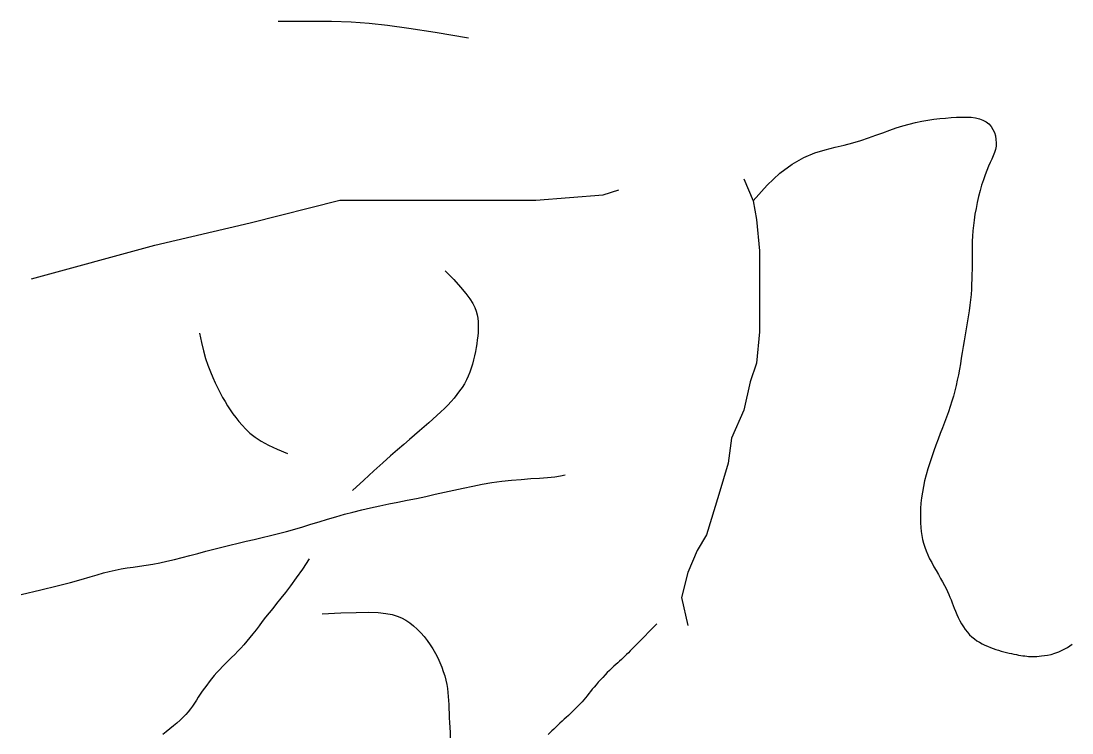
# Model space of a CAD drawing. Extents: x -51258 to 164715, y -112558 to 496610.
# Drawn here: x 112073 to 113125, y 10349 to 11061 of the extents above; entities that cross this region are included whole.
import ezdxf

# ---------------------------------------------------------------- set-up
doc = ezdxf.new("R2010")
doc.units = 0
doc.header["$LTSCALE"] = 1000
doc.layers.add('签名', color=7, linetype='Continuous', lineweight=13)

# ---------------------------------------------------------------- blocks, each defined once
blk = doc.blocks.new('罗毅签名')
at = {"layer": '签名', "color": 7, "lineweight": -3}
for p, q in [((7.1214, 5.2834), (7.2298, 5.2833)), ((7.2298, 5.2833), (7.3158, 5.2825)), ((7.3158, 5.2825), (7.3875, 5.2802)), ((7.3875, 5.2802), (7.4529, 5.2758)), ((7.4529, 5.2758), (7.5203, 5.2685)), ((7.5203, 5.2685), (7.5976, 5.2576)), ((7.5976, 5.2576), (7.6932, 5.2425)), ((7.6932, 5.2425), (7.8151, 5.2223)), ((9.3717, 4.8943), (9.3953, 4.9019)), ((9.3953, 4.9019), (9.4186, 4.9085)), ((9.4186, 4.9085), (9.4417, 4.9141)), ((9.4417, 4.9141), (9.4645, 4.9188)), ((9.4645, 4.9188), (9.487, 4.9227)), ((9.487, 4.9227), (9.5089, 4.926)), ((9.5089, 4.926), (9.5304, 4.9285)), ((9.5304, 4.9285), (9.5513, 4.9306)), ((9.5513, 4.9306), (9.5715, 4.9322)), ((9.5715, 4.9322), (9.5911, 4.9334)), ((9.5911, 4.9334), (9.6098, 4.9341)), ((9.6098, 4.9341), (9.6276, 4.9341)), ((9.6276, 4.9341), (9.6443, 4.9332)), ((9.6443, 4.9332), (9.6599, 4.9312)), ((9.6599, 4.9312), (9.6742, 4.928)), ((9.6742, 4.928), (9.6871, 4.9233)), ((9.6871, 4.9233), (9.6986, 4.9171)), ((9.6986, 4.9171), (9.7084, 4.9091)), ((9.7084, 4.9091), (9.7167, 4.8997)), ((9.7167, 4.8997), (9.7234, 4.8891)), ((9.2429, 4.8489), (9.2709, 4.8582)), ((9.2709, 4.8582), (9.2975, 4.8676)), ((9.2975, 4.8676), (9.323, 4.8769)), ((9.323, 4.8769), (9.3477, 4.8859)), ((9.3477, 4.8859), (9.3717, 4.8943)), ((9.7234, 4.8891), (9.7286, 4.8775)), ((9.7286, 4.8775), (9.7323, 4.8654)), ((9.7323, 4.8654), (9.7345, 4.8529)), ((9.1131, 4.8154), (9.1486, 4.8242)), ((9.1486, 4.8242), (9.182, 4.8319)), ((9.182, 4.8319), (9.2134, 4.8401)), ((9.2134, 4.8401), (9.2429, 4.8489)), ((9.7346, 4.8281), (9.7325, 4.8162)), ((9.7345, 4.8529), (9.7353, 4.8404)), ((9.7353, 4.8404), (9.7346, 4.8281)), ((8.9931, 4.7628), (9.0355, 4.7867)), ((9.0355, 4.7867), (9.0754, 4.8035)), ((9.0754, 4.8035), (9.1131, 4.8154)), ((9.7248, 4.793), (9.7196, 4.781)), ((9.7291, 4.8046), (9.7248, 4.793)), ((9.7325, 4.8162), (9.7291, 4.8046)), ((8.9484, 4.7299), (8.9931, 4.7628)), ((9.7076, 4.7548), (9.7012, 4.7401)), ((9.7139, 4.7684), (9.7076, 4.7548)), ((9.7196, 4.781), (9.7139, 4.7684)), ((8.8171, 4.7088), (8.8513, 4.6293)), ((8.9011, 4.686), (8.9484, 4.7299)), ((9.6885, 4.7061), (9.6824, 4.6867)), ((9.6948, 4.7239), (9.6885, 4.7061)), ((9.7012, 4.7401), (9.6948, 4.7239)), ((8.3047, 4.6516), (8.3616, 4.6695)), ((8.8513, 4.6293), (8.9011, 4.686)), ((9.6824, 4.6867), (9.6767, 4.6663)), ((7.0194, 4.5497), (7.3458, 4.6313)), ((7.3458, 4.6313), (7.7334, 4.6313)), ((7.7334, 4.6313), (8.0599, 4.6313)), ((8.0599, 4.6313), (8.3047, 4.6516)), ((8.8513, 4.6293), (8.8626, 4.5611)), ((9.6713, 4.6451), (9.6664, 4.6235)), ((9.6767, 4.6663), (9.6713, 4.6451)), ((9.662, 4.6017), (9.6581, 4.5802)), ((9.6664, 4.6235), (9.662, 4.6017)), ((8.8626, 4.5611), (8.874, 4.4475)), ((9.655, 4.5592), (9.6525, 4.539)), ((9.6581, 4.5802), (9.655, 4.5592)), ((6.6725, 4.4682), (7.0194, 4.5497)), ((9.6506, 4.5196), (9.6492, 4.5009)), ((9.6525, 4.539), (9.6506, 4.5196)), ((9.6483, 4.4828), (9.6478, 4.465)), ((9.6492, 4.5009), (9.6483, 4.4828)), ((6.2237, 4.3459), (6.6725, 4.4682)), ((8.874, 4.4475), (8.874, 4.368)), ((9.6475, 4.4476), (9.6474, 4.4305)), ((9.6478, 4.465), (9.6475, 4.4476)), ((9.6474, 4.4305), (9.6474, 4.4134)), ((9.6474, 4.4134), (9.6474, 4.3963)), ((7.7294, 4.3748), (7.7608, 4.3427)), ((8.874, 4.368), (8.874, 4.2544)), ((9.6471, 4.3619), (9.6467, 4.3443)), ((9.6473, 4.3792), (9.6471, 4.3619)), ((9.6474, 4.3963), (9.6473, 4.3792)), ((7.7608, 4.3427), (7.7858, 4.3154)), ((9.646, 4.3263), (9.645, 4.308)), ((9.6467, 4.3443), (9.646, 4.3263)), ((7.7858, 4.3154), (7.8052, 4.2923)), ((7.8052, 4.2923), (7.8199, 4.2727)), ((9.6436, 4.289), (9.6417, 4.2695)), ((9.645, 4.308), (9.6436, 4.289)), ((7.8199, 4.2727), (7.8305, 4.2558)), ((7.8305, 4.2558), (7.8379, 4.241)), ((8.874, 4.2544), (8.874, 4.1521)), ((9.6393, 4.2493), (9.6365, 4.2285)), ((9.6417, 4.2695), (9.6393, 4.2493)), ((7.8379, 4.241), (7.8428, 4.2275)), ((7.8428, 4.2275), (7.846, 4.2148)), ((7.846, 4.2148), (7.8482, 4.2021)), ((9.6365, 4.2285), (9.6333, 4.2073)), ((7.8482, 4.2021), (7.8496, 4.1895)), ((7.8496, 4.1895), (7.8501, 4.1767)), ((7.8501, 4.1767), (7.8501, 4.1637)), ((9.6298, 4.1857), (9.6262, 4.164)), ((9.6333, 4.2073), (9.6298, 4.1857)), ((6.8359, 4.1474), (6.8426, 4.1142)), ((7.8482, 4.1372), (7.8466, 4.1235)), ((7.8494, 4.1506), (7.8482, 4.1372)), ((7.8501, 4.1637), (7.8494, 4.1506)), ((8.874, 4.1521), (8.8626, 4.0385)), ((9.6225, 4.1422), (9.6188, 4.1205)), ((9.6262, 4.164), (9.6225, 4.1422)), ((6.8426, 4.1142), (6.85, 4.0839)), ((7.8424, 4.0951), (7.8398, 4.0805)), ((7.8446, 4.1095), (7.8424, 4.0951)), ((7.8466, 4.1235), (7.8446, 4.1095)), ((9.6151, 4.0991), (9.6117, 4.078)), ((9.6188, 4.1205), (9.6151, 4.0991)), ((6.85, 4.0839), (6.8579, 4.0562)), ((6.8579, 4.0562), (6.8663, 4.0309)), ((7.8368, 4.0656), (7.8334, 4.0506)), ((7.8398, 4.0805), (7.8368, 4.0656)), ((9.6083, 4.0572), (9.6049, 4.0367)), ((9.6117, 4.078), (9.6083, 4.0572)), ((6.8663, 4.0309), (6.875, 4.0077)), ((7.8249, 4.0207), (7.8196, 4.006)), ((7.8294, 4.0356), (7.8249, 4.0207)), ((7.8334, 4.0506), (7.8294, 4.0356)), ((8.8626, 4.0385), (8.8399, 3.9703)), ((9.6049, 4.0367), (9.6014, 4.0165)), ((6.875, 4.0077), (6.8839, 3.9864)), ((6.8839, 3.9864), (6.8929, 3.9666)), ((7.8137, 3.9916), (7.807, 3.9776)), ((7.8196, 4.006), (7.8137, 3.9916)), ((9.5977, 3.9966), (9.5938, 3.9769)), ((9.6014, 4.0165), (9.5977, 3.9966)), ((6.8929, 3.9666), (6.9019, 3.9481)), ((6.9019, 3.9481), (6.9109, 3.9308)), ((7.7913, 3.9506), (7.7823, 3.9374)), ((7.7995, 3.964), (7.7913, 3.9506)), ((7.807, 3.9776), (7.7995, 3.964)), ((8.8399, 3.9703), (8.8171, 3.8681)), ((9.5895, 3.9574), (9.5848, 3.9381)), ((9.5938, 3.9769), (9.5895, 3.9574)), ((6.9109, 3.9308), (6.9197, 3.9143)), ((6.9197, 3.9143), (6.9287, 3.8986)), ((7.7621, 3.9117), (7.751, 3.899)), ((7.7726, 3.9245), (7.7621, 3.9117)), ((7.7823, 3.9374), (7.7726, 3.9245)), ((9.5796, 3.919), (9.5739, 3.9)), ((9.5848, 3.9381), (9.5796, 3.919)), ((6.9287, 3.8986), (6.9379, 3.8835)), ((6.9379, 3.8835), (6.9473, 3.8689)), ((6.9473, 3.8689), (6.9572, 3.8547)), ((7.7268, 3.8737), (7.7137, 3.861)), ((7.7392, 3.8864), (7.7268, 3.8737)), ((7.751, 3.899), (7.7392, 3.8864)), ((8.8171, 3.8681), (8.7716, 3.7658)), ((9.5677, 3.881), (9.5611, 3.8619)), ((9.5739, 3.9), (9.5677, 3.881)), ((6.9572, 3.8547), (6.9675, 3.8407)), ((6.9675, 3.8407), (6.9785, 3.8268)), ((6.9785, 3.8268), (6.9903, 3.8128)), ((7.6852, 3.8348), (7.6697, 3.8212)), ((7.6998, 3.8481), (7.6852, 3.8348)), ((7.7137, 3.861), (7.6998, 3.8481)), ((9.5542, 3.8427), (9.547, 3.8231)), ((9.5611, 3.8619), (9.5542, 3.8427)), ((6.9903, 3.8128), (7.0036, 3.7987)), ((7.0036, 3.7987), (7.0191, 3.7844)), ((7.6364, 3.7923), (7.6184, 3.7769)), ((7.6535, 3.8071), (7.6364, 3.7923)), ((7.6697, 3.8212), (7.6535, 3.8071)), ((9.5395, 3.8032), (9.5317, 3.7829)), ((9.547, 3.8231), (9.5395, 3.8032)), ((7.0191, 3.7844), (7.0376, 3.77)), ((7.0376, 3.77), (7.0598, 3.7553)), ((7.0598, 3.7553), (7.0865, 3.7404)), ((7.5994, 3.7607), (7.5789, 3.743)), ((7.6184, 3.7769), (7.5994, 3.7607)), ((8.7716, 3.7658), (8.7603, 3.675)), ((9.5239, 3.762), (9.5159, 3.7408)), ((9.5317, 3.7829), (9.5239, 3.762)), ((7.0865, 3.7404), (7.1184, 3.7252)), ((7.1184, 3.7252), (7.1562, 3.7096)), ((7.5564, 3.7234), (7.5312, 3.7012)), ((7.5789, 3.743), (7.5564, 3.7234)), ((9.5081, 3.7192), (9.5005, 3.6974)), ((9.5159, 3.7408), (9.5081, 3.7192)), ((7.5027, 3.6758), (7.4705, 3.6467)), ((7.5312, 3.7012), (7.5027, 3.6758)), ((8.7603, 3.675), (8.7261, 3.5613)), ((9.4932, 3.6756), (9.4864, 3.6537)), ((9.5005, 3.6974), (9.4932, 3.6756)), ((7.4705, 3.6467), (7.4338, 3.6132)), ((9.4864, 3.6537), (9.4803, 3.632)), ((7.4338, 3.6132), (7.3922, 3.5749)), ((7.83, 3.5916), (7.8648, 3.5981)), ((7.8648, 3.5981), (7.8999, 3.604)), ((7.8999, 3.604), (7.9354, 3.6089)), ((7.9354, 3.6089), (7.9712, 3.6128)), ((7.9712, 3.6128), (8.0067, 3.6159)), ((8.0067, 3.6159), (8.041, 3.6185)), ((8.041, 3.6185), (8.0732, 3.6207)), ((8.0732, 3.6207), (8.1027, 3.623)), ((8.1027, 3.623), (8.1286, 3.6255)), ((8.1286, 3.6255), (8.15, 3.6286)), ((8.15, 3.6286), (8.1662, 3.6325)), ((9.4749, 3.6106), (9.4703, 3.5895)), ((9.4803, 3.632), (9.4749, 3.6106)), ((7.6594, 3.554), (7.6933, 3.5615)), ((7.6933, 3.5615), (7.7272, 3.5692)), ((7.7272, 3.5692), (7.7613, 3.5769)), ((7.7613, 3.5769), (7.7955, 3.5844)), ((7.7955, 3.5844), (7.83, 3.5916)), ((8.7261, 3.5613), (8.6807, 3.4136)), ((9.4666, 3.5688), (9.4638, 3.5486)), ((9.4703, 3.5895), (9.4666, 3.5688)), ((7.4585, 3.5123), (7.4914, 3.5194)), ((7.4914, 3.5194), (7.5246, 3.5263)), ((7.5246, 3.5263), (7.558, 3.5331)), ((7.558, 3.5331), (7.5917, 3.5399)), ((7.5917, 3.5399), (7.6255, 3.5468)), ((7.6255, 3.5468), (7.6594, 3.554)), ((9.4616, 3.5289), (9.4602, 3.5099)), ((9.4638, 3.5486), (9.4616, 3.5289)), ((7.3318, 3.48), (7.3628, 3.4887)), ((7.3628, 3.4887), (7.3942, 3.4971)), ((7.3942, 3.4971), (7.4261, 3.5049)), ((7.4261, 3.5049), (7.4585, 3.5123)), ((9.4594, 3.4916), (9.4593, 3.474)), ((9.4602, 3.5099), (9.4594, 3.4916)), ((7.182, 3.4348), (7.2116, 3.4436)), ((7.2116, 3.4436), (7.2413, 3.4526)), ((7.2413, 3.4526), (7.2712, 3.4618)), ((7.2712, 3.4618), (7.3013, 3.4709)), ((7.3013, 3.4709), (7.3318, 3.48)), ((9.4593, 3.474), (9.4597, 3.4572)), ((9.4597, 3.4572), (9.4607, 3.4413)), ((7.0642, 3.4041), (7.0936, 3.4112)), ((7.0936, 3.4112), (7.1231, 3.4186)), ((7.1231, 3.4186), (7.1526, 3.4264)), ((7.1526, 3.4264), (7.182, 3.4348)), ((8.6807, 3.4136), (8.6465, 3.3568)), ((9.4607, 3.4413), (9.4623, 3.4261)), ((9.4623, 3.4261), (9.4644, 3.4115)), ((9.4644, 3.4115), (9.4673, 3.3973)), ((6.8874, 3.362), (6.9168, 3.3695)), ((6.9168, 3.3695), (6.9463, 3.3767)), ((6.9463, 3.3767), (6.9758, 3.3837)), ((6.9758, 3.3837), (7.0052, 3.3905)), ((7.0052, 3.3905), (7.0347, 3.3973)), ((7.0347, 3.3973), (7.0642, 3.4041)), ((9.4673, 3.3973), (9.4709, 3.3834)), ((9.4709, 3.3834), (9.4752, 3.3696)), ((9.4752, 3.3696), (9.4803, 3.3558)), ((6.7442, 3.3246), (6.7719, 3.3315)), ((6.7719, 3.3315), (6.8002, 3.3389)), ((6.8002, 3.3389), (6.8289, 3.3465)), ((6.8289, 3.3465), (6.858, 3.3543)), ((6.858, 3.3543), (6.8874, 3.362)), ((8.6465, 3.3568), (8.6124, 3.2773)), ((9.4803, 3.3558), (9.4863, 3.3417)), ((9.4863, 3.3417), (9.4931, 3.3273)), ((6.5284, 3.286), (6.5499, 3.29)), ((6.5499, 3.29), (6.5718, 3.2936)), ((6.5718, 3.2936), (6.5943, 3.2969)), ((6.5943, 3.2969), (6.6174, 3.3003)), ((6.6174, 3.3003), (6.6411, 3.3039)), ((6.6411, 3.3039), (6.6656, 3.3079)), ((6.6656, 3.3079), (6.6909, 3.3126)), ((6.6909, 3.3126), (6.7171, 3.3182)), ((6.7171, 3.3182), (6.7442, 3.3246)), ((7.2351, 3.3264), (7.2099, 3.2893)), ((9.4931, 3.3273), (9.5005, 3.3128)), ((9.5005, 3.3128), (9.5084, 3.2982)), ((9.5084, 3.2982), (9.5166, 3.2837)), ((6.3662, 3.2406), (6.4052, 3.2516)), ((6.4052, 3.2516), (6.437, 3.2609)), ((6.437, 3.2609), (6.4633, 3.2689)), ((6.4633, 3.2689), (6.4861, 3.2756)), ((6.4861, 3.2756), (6.5072, 3.2812)), ((6.5072, 3.2812), (6.5284, 3.286)), ((7.1872, 3.2571), (7.1667, 3.2291)), ((7.2099, 3.2893), (7.1872, 3.2571)), ((8.6124, 3.2773), (8.5897, 3.1864)), ((9.5166, 3.2837), (9.5247, 3.2695)), ((9.5247, 3.2695), (9.5326, 3.2557)), ((9.5326, 3.2557), (9.5401, 3.2425)), ((6.1861, 3.1969), (6.2585, 3.2134)), ((6.2585, 3.2134), (6.3179, 3.228)), ((6.3179, 3.228), (6.3662, 3.2406)), ((7.1667, 3.2291), (7.1483, 3.2047)), ((9.5401, 3.2425), (9.5469, 3.23)), ((9.5469, 3.23), (9.5529, 3.2183)), ((9.5529, 3.2183), (9.5581, 3.2074)), ((7.1315, 3.1833), (7.1161, 3.1641)), ((7.1483, 3.2047), (7.1315, 3.1833)), ((8.5897, 3.1864), (8.6124, 3.0842)), ((9.5581, 3.2074), (9.5628, 3.197)), ((9.5628, 3.197), (9.5671, 3.1869)), ((9.5671, 3.1869), (9.571, 3.177)), ((9.571, 3.177), (9.5749, 3.1671)), ((7.102, 3.1466), (7.0887, 3.1301)), ((7.1161, 3.1641), (7.102, 3.1466)), ((9.5749, 3.1671), (9.5788, 3.1571)), ((9.5788, 3.1571), (9.5829, 3.1467)), ((9.5829, 3.1467), (9.5874, 3.1358)), ((7.0641, 3.0985), (7.0525, 3.0833)), ((7.0761, 3.1141), (7.0641, 3.0985)), ((7.0887, 3.1301), (7.0761, 3.1141)), ((7.2822, 3.1262), (7.3505, 3.1298)), ((7.3505, 3.1298), (7.4061, 3.1318)), ((7.4061, 3.1318), (7.4508, 3.1322)), ((7.4508, 3.1322), (7.4863, 3.131)), ((7.4863, 3.131), (7.5143, 3.1283)), ((7.5143, 3.1283), (7.5366, 3.1241)), ((7.5366, 3.1241), (7.5549, 3.1185)), ((7.5549, 3.1185), (7.571, 3.1115)), ((7.571, 3.1115), (7.5862, 3.1031)), ((7.5862, 3.1031), (7.6008, 3.0934)), ((9.5874, 3.1358), (9.5922, 3.1245)), ((9.5922, 3.1245), (9.5974, 3.1131)), ((9.5974, 3.1131), (9.6031, 3.1017)), ((9.6031, 3.1017), (9.6092, 3.0905)), ((7.0412, 3.0686), (7.0302, 3.0543)), ((7.0525, 3.0833), (7.0412, 3.0686)), ((7.6008, 3.0934), (7.6148, 3.0826)), ((7.6148, 3.0826), (7.6282, 3.0707)), ((7.6282, 3.0707), (7.6409, 3.0578)), ((8.4738, 3.0637), (8.4525, 3.0421)), ((8.5002, 3.0901), (8.4738, 3.0637)), ((8.6124, 3.0842), (8.6124, 3.0842)), ((9.6092, 3.0905), (9.6157, 3.0796)), ((9.6157, 3.0796), (9.6228, 3.0692)), ((9.6228, 3.0692), (9.6303, 3.0596)), ((7.0083, 3.0271), (6.9974, 3.0144)), ((7.0192, 3.0405), (7.0083, 3.0271)), ((7.0302, 3.0543), (7.0192, 3.0405)), ((7.6409, 3.0578), (7.653, 3.044)), ((7.653, 3.044), (7.6644, 3.0295)), ((7.6644, 3.0295), (7.6751, 3.0144)), ((8.4355, 3.0248), (8.4222, 3.011)), ((8.4525, 3.0421), (8.4355, 3.0248)), ((9.6303, 3.0596), (9.6384, 3.0508)), ((9.6384, 3.0508), (9.6469, 3.0428)), ((9.6469, 3.0428), (9.6559, 3.0356)), ((9.6559, 3.0356), (9.6651, 3.029)), ((9.6651, 3.029), (9.6747, 3.0231)), ((9.6747, 3.0231), (9.6844, 3.0178)), ((6.975, 2.9903), (6.9637, 2.9789)), ((6.9862, 3.0021), (6.975, 2.9903)), ((6.9974, 3.0144), (6.9862, 3.0021)), ((7.6751, 3.0144), (7.685, 2.9987)), ((7.685, 2.9987), (7.6942, 2.9825)), ((8.3966, 2.9845), (8.3903, 2.9783)), ((8.4035, 2.9915), (8.3966, 2.9845)), ((8.4118, 3.0002), (8.4035, 2.9915)), ((8.4222, 3.011), (8.4118, 3.0002)), ((9.6844, 3.0178), (9.6943, 3.0129)), ((9.6943, 3.0129), (9.7042, 3.0084)), ((9.7042, 3.0084), (9.7142, 3.0044)), ((9.7142, 3.0044), (9.7241, 3.0006)), ((9.7241, 3.0006), (9.734, 2.9972)), ((9.734, 2.9972), (9.7438, 2.994)), ((9.7438, 2.994), (9.7535, 2.9911)), ((9.7535, 2.9911), (9.7631, 2.9885)), ((9.7631, 2.9885), (9.7726, 2.9861)), ((9.7726, 2.9861), (9.782, 2.9838)), ((9.782, 2.9838), (9.7911, 2.9818)), ((9.9484, 2.983), (9.963, 2.9883)), ((9.963, 2.9883), (9.9784, 2.9954)), ((9.9784, 2.9954), (9.9945, 3.0045)), ((9.9945, 3.0045), (10.0113, 3.016)), ((6.9302, 2.9459), (6.9195, 2.9351)), ((6.9413, 2.9568), (6.9302, 2.9459)), ((6.9524, 2.9678), (6.9413, 2.9568)), ((6.9637, 2.9789), (6.9524, 2.9678)), ((7.6942, 2.9825), (7.7026, 2.9661)), ((7.7026, 2.9661), (7.7102, 2.9496)), ((7.7102, 2.9496), (7.717, 2.9331)), ((8.3579, 2.9488), (8.3508, 2.9425)), ((8.3647, 2.9549), (8.3579, 2.9488)), ((8.3714, 2.9608), (8.3647, 2.9549)), ((8.3778, 2.9665), (8.3714, 2.9608)), ((8.3841, 2.9723), (8.3778, 2.9665)), ((8.3903, 2.9783), (8.3841, 2.9723)), ((9.7911, 2.9818), (9.8, 2.9799)), ((9.8, 2.9799), (9.8087, 2.9782)), ((9.8087, 2.9782), (9.817, 2.9767)), ((9.817, 2.9767), (9.825, 2.9754)), ((9.825, 2.9754), (9.8326, 2.9742)), ((9.8326, 2.9742), (9.8397, 2.9733)), ((9.8397, 2.9733), (9.8464, 2.9725)), ((9.8464, 2.9725), (9.8526, 2.9719)), ((9.8526, 2.9719), (9.8584, 2.9714)), ((9.8584, 2.9714), (9.8642, 2.9712)), ((9.8642, 2.9712), (9.8702, 2.9712)), ((9.8702, 2.9712), (9.8766, 2.9714)), ((9.8766, 2.9714), (9.8836, 2.9718)), ((9.8836, 2.9718), (9.8915, 2.9725)), ((9.8915, 2.9725), (9.9004, 2.9734)), ((9.9004, 2.9734), (9.9107, 2.9747)), ((9.9107, 2.9747), (9.9221, 2.9765)), ((9.9221, 2.9765), (9.9348, 2.9792)), ((9.9348, 2.9792), (9.9484, 2.983)), ((6.8988, 2.913), (6.8891, 2.9017)), ((6.909, 2.9241), (6.8988, 2.913)), ((6.9195, 2.9351), (6.909, 2.9241)), ((7.717, 2.9331), (7.7229, 2.9167)), ((7.7229, 2.9167), (7.7279, 2.9006)), ((8.3198, 2.9127), (8.3115, 2.9042)), ((8.3279, 2.9209), (8.3198, 2.9127)), ((8.3359, 2.9286), (8.3279, 2.9209)), ((8.3435, 2.9358), (8.3359, 2.9286)), ((8.3508, 2.9425), (8.3435, 2.9358)), ((6.8707, 2.879), (6.862, 2.8676)), ((6.8797, 2.8904), (6.8707, 2.879)), ((6.8891, 2.9017), (6.8797, 2.8904)), ((7.7279, 2.9006), (7.7321, 2.8849)), ((7.7321, 2.8849), (7.7353, 2.8696)), ((7.7353, 2.8696), (7.7378, 2.8548)), ((8.287, 2.8777), (8.2792, 2.8689)), ((8.295, 2.8866), (8.287, 2.8777)), ((8.3032, 2.8954), (8.295, 2.8866)), ((8.3115, 2.9042), (8.3032, 2.8954)), ((6.8382, 2.8338), (6.831, 2.8229)), ((6.8458, 2.845), (6.8382, 2.8338)), ((6.8537, 2.8562), (6.8458, 2.845)), ((6.862, 2.8676), (6.8537, 2.8562)), ((7.7378, 2.8548), (7.7396, 2.8403)), ((7.7396, 2.8403), (7.7409, 2.8257)), ((8.2522, 2.8363), (8.2461, 2.8288)), ((8.2584, 2.8441), (8.2522, 2.8363)), ((8.2649, 2.8521), (8.2584, 2.8441)), ((8.2719, 2.8603), (8.2649, 2.8521)), ((8.2792, 2.8689), (8.2719, 2.8603)), ((6.817, 2.8014), (6.8098, 2.7909)), ((6.824, 2.8121), (6.817, 2.8014)), ((6.831, 2.8229), (6.824, 2.8121)), ((7.7409, 2.8257), (7.7418, 2.8111)), ((7.7418, 2.8111), (7.7426, 2.7963)), ((7.7426, 2.7963), (7.7432, 2.781)), ((8.2151, 2.7927), (8.2081, 2.7856)), ((8.2217, 2.7999), (8.2151, 2.7927)), ((8.228, 2.807), (8.2217, 2.7999)), ((8.2342, 2.8142), (8.228, 2.807)), ((8.2402, 2.8214), (8.2342, 2.8142)), ((8.2461, 2.8288), (8.2402, 2.8214)), ((6.7852, 2.7598), (6.7754, 2.7495)), ((6.7941, 2.7701), (6.7852, 2.7598)), ((6.8022, 2.7805), (6.7941, 2.7701)), ((6.8098, 2.7909), (6.8022, 2.7805)), ((7.7432, 2.781), (7.7438, 2.7652)), ((7.7438, 2.7652), (7.7447, 2.7486)), ((8.1784, 2.7571), (8.1707, 2.75)), ((8.1861, 2.7642), (8.1784, 2.7571)), ((8.1936, 2.7714), (8.1861, 2.7642)), ((8.201, 2.7785), (8.1936, 2.7714)), ((8.2081, 2.7856), (8.201, 2.7785)), ((6.7405, 2.7186), (6.7278, 2.7082)), ((6.7529, 2.7289), (6.7405, 2.7186)), ((6.7646, 2.7392), (6.7529, 2.7289)), ((6.7754, 2.7495), (6.7646, 2.7392)), ((7.7447, 2.7486), (7.7456, 2.7314)), ((7.7456, 2.7314), (7.7465, 2.7135)), ((8.1397, 2.7216), (8.1322, 2.7146)), ((8.1474, 2.7286), (8.1397, 2.7216)), ((8.1551, 2.7357), (8.1474, 2.7286)), ((8.1629, 2.7429), (8.1551, 2.7357)), ((8.1707, 2.75), (8.1629, 2.7429)), ((6.7148, 2.6979), (6.7019, 2.6876)), ((6.7278, 2.7082), (6.7148, 2.6979)), ((7.7465, 2.7135), (7.7473, 2.695)), ((7.7473, 2.695), (7.7479, 2.676)), ((8.1107, 2.6941), (8.1041, 2.6876)), ((8.1177, 2.7008), (8.1107, 2.6941)), ((8.1248, 2.7076), (8.1177, 2.7008)), ((8.1322, 2.7146), (8.1248, 2.7076))]:
    blk.add_line(p, q, dxfattribs=at)

msp = doc.modelspace()

# ---------------------------------------------------------------- block references
at = {"layer": '签名', "xscale": 275.0000000000003, "yscale": 275.0000000000003, "zscale": 275.0000000000003}
msp.add_blockref('罗毅签名', (110372.1, 9608), dxfattribs=at)

doc.saveas('drawing.dxf')
